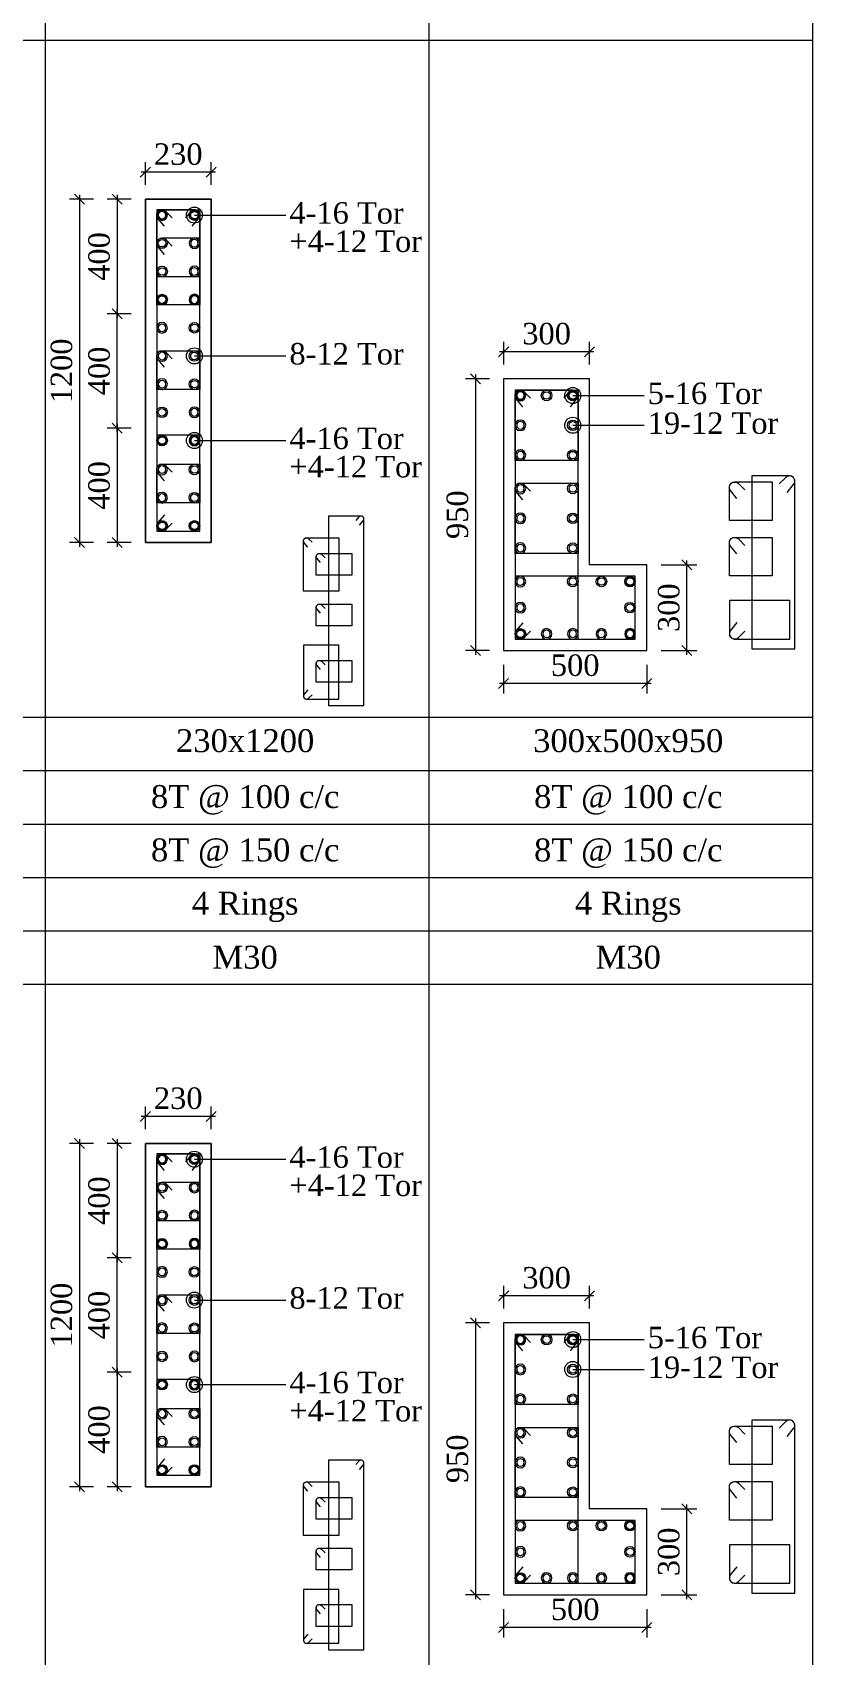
# Model space of a CAD drawing. Header units: metres. Extents: x 95882 to 260884, y 3603 to 81317.
# Drawn here: x 195343 to 198069, y 33459 to 39131 of the extents above; entities that cross this region are included whole.
import ezdxf
from ezdxf.enums import TextEntityAlignment as Align

# ---------------------------------------------------------------- set-up
doc = ezdxf.new("R2010")
doc.units = ezdxf.units.M
doc.header["$LTSCALE"] = 0.05
doc.header["$MEASUREMENT"] = 0
doc.header["$PDMODE"] = 34
doc.header["$PDSIZE"] = -2.5
doc.layers.get('0').update_dxf_attribs({"linetype": 'CONTINUOUS', "lineweight": 0})
doc.layers.get('DEFPOINTS').update_dxf_attribs({"linetype": 'CONTINUOUS'})
for name, color, linetype, lineweight in [('S-DIM-R', 7, 'CONTINUOUS', 9), ('S-SECTION', 5, 'CONTINUOUS', 5), ('S-SECTION MARK', 124, 'CONTINUOUS', 0), ('S-SHEET', 251, 'CONTINUOUS', 0), ('S-STEEL COL_DIA', 1, 'CONTINUOUS', 9), ('S-STEEL RING', 1, 'CONTINUOUS', 9), ('S-TEXT', 7, 'CONTINUOUS', 0), ('S-TEXT COL SIZE', 7, 'CONTINUOUS', 15), ('S-TEXT MIX', 1, 'CONTINUOUS', 15), ('S-TEXT RINGS', 7, 'CONTINUOUS', 15)]:
    doc.layers.add(name, color=color, linetype=linetype, lineweight=lineweight)
doc.styles.add('AAPL-ADRESS tahoma', font='tahoma.ttf')
doc.styles.add('S-ROMANS', font='times.ttf')
doc.styles.get("Standard").update_dxf_attribs({"font": 'times.ttf'})
doc.styles.add('TEXT', font='times.ttf')
doc.dimstyles.new('75mm', dxfattribs={"dimscale": 140, "dimtxt": 1, "dimasz": 0.35, "dimexe": 0.5, "dimexo": 1, "dimgap": 0.01, "dimtad": 0, "dimdec": 0, "dimzin": 12, "dimdsep": 46, "dimtxsty": 'AAPL-ADRESS tahoma', "dimblk": 'OBLIQUE', "dimcen": 0.35, "dimdle": 0.01, "dimse1": 1, "dimse2": 1, "dimclrd": 256, "dimclre": 256, "dimclrt": 256, "dimadec": 0, "dimazin": 3, "dimtfac": 1, "dimtdec": 0, "dimtmove": 1, "dimatfit": 3, "dimldrblk": 'DOTSMALL', "dimfxl": 1, "dimtolj": 1, "dimtzin": 0, "dimarcsym": 1})
doc.dimstyles.new('S_DIM', dxfattribs={"dimtxt": 75, "dimasz": 35, "dimexe": 35, "dimexo": 50, "dimgap": 25, "dimtad": 1, "dimdec": 0, "dimzin": 0, "dimdsep": 46, "dimtxsty": 'Standard', "dimblk": 'OBLIQUE', "dimcen": 0.09, "dimdle": 15, "dimclrd": 256, "dimclre": 256, "dimclrt": 256, "dimadec": 0, "dimazin": 0, "dimtfac": 1, "dimtdec": 0, "dimtofl": 0, "dimtmove": 0, "dimatfit": 3, "dimfxl": 1, "dimtolj": 1, "dimtzin": 0, "dimlwd": -1, "dimlwe": -1, "dimarcsym": 0})

# ---------------------------------------------------------------- blocks, each defined once
blk = doc.blocks.new('_Oblique')
at = {"color": 0, "linetype": 'ByBlock', "lineweight": -2}
blk.add_line((-0.5, -0.5), (0.5, 0.5), dxfattribs=at)
blk = doc.blocks.new('*D626')
at = {"layer": 'DEFPOINTS', "color": 0, "transparency": 16777216}
for p in [(196989.4, 34621.6, -0.1), (196891.1, 33671.6), (196989.4, 33671.6, -0.1)]:
    blk.add_point(p, dxfattribs=at)
at = {"layer": 'S-DIM-R', "transparency": 16777216}
for p, q in [((196939.4, 34621.6), (196856.1, 34621.6)), ((196891.1, 34636.6), (196891.1, 33656.6)), ((196939.4, 33671.6), (196856.1, 33671.6))]:
    blk.add_line(p, q, dxfattribs=at)
at = {"layer": 'S-DIM-R', "transparency": 16777216, "xscale": 35, "yscale": 35, "zscale": 35}
for p, rotation in [((196891.1, 34621.6), 90), ((196891.1, 33671.6), 270)]:
    blk.add_blockref('_Oblique', p, dxfattribs=dict(at, rotation=rotation))
at = {"layer": 'S-DIM-R', "transparency": 16777216, "insert": (196827.9, 34146.6), "char_height": 75, "attachment_point": 5, "rotation": 90}
blk.add_mtext('\\A1;950', dxfattribs=at)
blk = doc.blocks.new('*D627')
at = {"layer": 'DEFPOINTS', "color": 0, "transparency": 16777216}
for p in [(196989.4, 34715.8), (196989.4, 34621.6, 0), (197289.4, 34621.6, 0)]:
    blk.add_point(p, dxfattribs=at)
at = {"layer": 'S-DIM-R', "transparency": 16777216}
for p, q in [((197304.4, 34715.8), (196974.4, 34715.8)), ((196989.4, 34671.6), (196989.4, 34750.8)), ((197289.4, 34671.6), (197289.4, 34750.8))]:
    blk.add_line(p, q, dxfattribs=at)
at = {"layer": 'S-DIM-R', "transparency": 16777216, "xscale": 35, "yscale": 35, "zscale": 35, "rotation": 180}
blk.add_blockref('_Oblique', (196989.4, 34715.8), dxfattribs=at)
at = {"layer": 'S-DIM-R', "transparency": 16777216, "xscale": 35, "yscale": 35, "zscale": 35}
blk.add_blockref('_Oblique', (197289.4, 34715.8), dxfattribs=at)
at = {"layer": 'S-DIM-R', "transparency": 16777216, "insert": (197139.4, 34778.9), "char_height": 75, "attachment_point": 5}
blk.add_mtext('\\A1;300', dxfattribs=at)
blk = doc.blocks.new('*U5')
at = {"layer": 'S-STEEL COL_DIA'}
h = blk.add_hatch(color=256, dxfattribs=at)
h.dxf.hatch_style = 1
h.paths.add_polyline_path([(-18.5, 0, 1), (18.5, 0, 1)])
h.paths.add_polyline_path([(13, 0, -1), (-13, 0, -1)], flags=16)
at = {"layer": 'S-STEEL COL_DIA', "lineweight": 5}
for radius in [18.5, 13]:
    blk.add_circle((0, 0), radius, dxfattribs=at)
blk = doc.blocks.new('*U7')
at = {"layer": 'S-STEEL COL_DIA', "lineweight": 5}
for radius in [18.5, 13, 13]:
    blk.add_circle((0, 0), radius, dxfattribs=at)
blk = doc.blocks.new('*D647')
at = {"layer": 'DEFPOINTS', "color": 0, "transparency": 16777216}
for p in [(195737.4, 34449, -0.1), (195639.1, 34049), (195737.4, 34049, -0.1)]:
    blk.add_point(p, dxfattribs=at)
at = {"layer": 'S-DIM-R', "transparency": 16777216}
for p, q in [((195687.4, 34449), (195604.1, 34449)), ((195639.1, 34464), (195639.1, 34034)), ((195687.4, 34049), (195604.1, 34049))]:
    blk.add_line(p, q, dxfattribs=at)
at = {"layer": 'S-DIM-R', "transparency": 16777216, "xscale": 35, "yscale": 35, "zscale": 35}
for p, rotation in [((195639.1, 34449), 90), ((195639.1, 34049), 270)]:
    blk.add_blockref('_Oblique', p, dxfattribs=dict(at, rotation=rotation))
at = {"layer": 'S-DIM-R', "transparency": 16777216, "insert": (195576, 34249), "char_height": 75, "attachment_point": 5, "rotation": 90}
blk.add_mtext('\\A1;400', dxfattribs=at)
blk = doc.blocks.new('*D648')
at = {"layer": 'DEFPOINTS', "color": 0, "transparency": 16777216}
for p in [(195737.4, 35343.2), (195737.4, 35249, 0), (195967.4, 35249, 0)]:
    blk.add_point(p, dxfattribs=at)
at = {"layer": 'S-DIM-R', "transparency": 16777216}
for p, q in [((195982.4, 35343.2), (195722.4, 35343.2)), ((195737.4, 35299), (195737.4, 35378.2)), ((195967.4, 35299), (195967.4, 35378.2))]:
    blk.add_line(p, q, dxfattribs=at)
at = {"layer": 'S-DIM-R', "transparency": 16777216, "xscale": 35, "yscale": 35, "zscale": 35, "rotation": 180}
blk.add_blockref('_Oblique', (195737.4, 35343.2), dxfattribs=at)
at = {"layer": 'S-DIM-R', "transparency": 16777216, "xscale": 35, "yscale": 35, "zscale": 35}
blk.add_blockref('_Oblique', (195967.4, 35343.2), dxfattribs=at)
at = {"layer": 'S-DIM-R', "transparency": 16777216, "insert": (195852.4, 35406.4), "char_height": 75, "attachment_point": 5}
blk.add_mtext('\\A1;230', dxfattribs=at)
blk = doc.blocks.new('*D649')
at = {"layer": 'DEFPOINTS', "color": 0, "transparency": 16777216}
for p in [(195606.2, 35249, -0.1), (195507.9, 34049), (195606.2, 34049, -0.1)]:
    blk.add_point(p, dxfattribs=at)
at = {"layer": 'S-DIM-R', "transparency": 16777216}
for p, q in [((195556.2, 35249), (195472.9, 35249)), ((195507.9, 35264), (195507.9, 34034)), ((195556.2, 34049), (195472.9, 34049))]:
    blk.add_line(p, q, dxfattribs=at)
at = {"layer": 'S-DIM-R', "transparency": 16777216, "xscale": 35, "yscale": 35, "zscale": 35}
for p, rotation in [((195507.9, 35249), 90), ((195507.9, 34049), 270)]:
    blk.add_blockref('_Oblique', p, dxfattribs=dict(at, rotation=rotation))
at = {"layer": 'S-DIM-R', "transparency": 16777216, "insert": (195444.8, 34649), "char_height": 75, "attachment_point": 5, "rotation": 90}
blk.add_mtext('\\A1;1200', dxfattribs=at)
blk = doc.blocks.new('*D650')
at = {"layer": 'DEFPOINTS', "color": 0, "transparency": 16777216}
for p in [(195639.1, 34849), (195737.4, 34849, -0.1), (195737.4, 34449, -0.1)]:
    blk.add_point(p, dxfattribs=at)
at = {"layer": 'S-DIM-R', "transparency": 16777216}
for p, q in [((195687.4, 34849), (195604.1, 34849)), ((195639.1, 34434), (195639.1, 34864)), ((195687.4, 34449), (195604.1, 34449))]:
    blk.add_line(p, q, dxfattribs=at)
at = {"layer": 'S-DIM-R', "transparency": 16777216, "xscale": 35, "yscale": 35, "zscale": 35}
for p, rotation in [((195639.1, 34849), 90), ((195639.1, 34449), 270)]:
    blk.add_blockref('_Oblique', p, dxfattribs=dict(at, rotation=rotation))
at = {"layer": 'S-DIM-R', "transparency": 16777216, "insert": (195576, 34649), "char_height": 75, "attachment_point": 5, "rotation": 90}
blk.add_mtext('\\A1;400', dxfattribs=at)
blk = doc.blocks.new('*D651')
at = {"layer": 'DEFPOINTS', "color": 0, "transparency": 16777216}
for p in [(195737.4, 35249, -0.1), (195639.1, 34849), (195737.4, 34849, -0.1)]:
    blk.add_point(p, dxfattribs=at)
at = {"layer": 'S-DIM-R', "transparency": 16777216}
for p, q in [((195687.4, 35249), (195604.1, 35249)), ((195639.1, 35264), (195639.1, 34834)), ((195687.4, 34849), (195604.1, 34849))]:
    blk.add_line(p, q, dxfattribs=at)
at = {"layer": 'S-DIM-R', "transparency": 16777216, "xscale": 35, "yscale": 35, "zscale": 35}
for p, rotation in [((195639.1, 35249), 90), ((195639.1, 34849), 270)]:
    blk.add_blockref('_Oblique', p, dxfattribs=dict(at, rotation=rotation))
at = {"layer": 'S-DIM-R', "transparency": 16777216, "insert": (195576, 35049), "char_height": 75, "attachment_point": 5, "rotation": 90}
blk.add_mtext('\\A1;400', dxfattribs=at)
blk = doc.blocks.new('*D652')
at = {"layer": 'DEFPOINTS', "color": 0, "transparency": 16777216}
for p in [(196989.3, 33671.6, 0.1), (197489.3, 33671.6, 0.1), (196989.3, 33557)]:
    blk.add_point(p, dxfattribs=at)
at = {"layer": 'S-DIM-R', "transparency": 16777216}
for p, q in [((196989.3, 33621.6), (196989.3, 33522)), ((197489.3, 33621.6), (197489.3, 33522)), ((197504.3, 33557), (196974.3, 33557))]:
    blk.add_line(p, q, dxfattribs=at)
at = {"layer": 'S-DIM-R', "transparency": 16777216, "xscale": 35, "yscale": 35, "zscale": 35, "rotation": 180}
blk.add_blockref('_Oblique', (196989.3, 33557), dxfattribs=at)
at = {"layer": 'S-DIM-R', "transparency": 16777216, "xscale": 35, "yscale": 35, "zscale": 35}
blk.add_blockref('_Oblique', (197489.3, 33557), dxfattribs=at)
at = {"layer": 'S-DIM-R', "transparency": 16777216, "insert": (197239.3, 33620.1), "char_height": 75, "attachment_point": 5}
blk.add_mtext('\\A1;500', dxfattribs=at)
blk = doc.blocks.new('*D653')
at = {"layer": 'DEFPOINTS', "color": 0, "transparency": 16777216}
for p in [(197489.3, 33971.6, 0.1), (197629.7, 33971.6), (197489.3, 33671.6, 0.1)]:
    blk.add_point(p, dxfattribs=at)
at = {"layer": 'S-DIM-R', "transparency": 16777216}
for p, q in [((197629.7, 33656.6), (197629.7, 33986.6)), ((197539.3, 33971.6), (197664.7, 33971.6)), ((197539.3, 33671.6), (197664.7, 33671.6))]:
    blk.add_line(p, q, dxfattribs=at)
at = {"layer": 'S-DIM-R', "transparency": 16777216, "xscale": 35, "yscale": 35, "zscale": 35}
for p, rotation in [((197629.7, 33971.6), 90), ((197629.7, 33671.6), 270)]:
    blk.add_blockref('_Oblique', p, dxfattribs=dict(at, rotation=rotation))
at = {"layer": 'S-DIM-R', "transparency": 16777216, "insert": (197566.5, 33821.6), "char_height": 75, "attachment_point": 5, "rotation": 90}
blk.add_mtext('\\A1;300', dxfattribs=at)
blk = doc.blocks.new('*D664')
at = {"layer": 'DEFPOINTS', "color": 0, "transparency": 16777216}
for p in [(196989.4, 37921.2, -0.1), (196891.1, 36971.2), (196989.4, 36971.2, -0.1)]:
    blk.add_point(p, dxfattribs=at)
at = {"layer": 'S-DIM-R', "transparency": 16777216}
for p, q in [((196939.4, 37921.2), (196856.1, 37921.2)), ((196891.1, 37936.2), (196891.1, 36956.2)), ((196939.4, 36971.2), (196856.1, 36971.2))]:
    blk.add_line(p, q, dxfattribs=at)
at = {"layer": 'S-DIM-R', "transparency": 16777216, "xscale": 35, "yscale": 35, "zscale": 35}
for p, rotation in [((196891.1, 37921.2), 90), ((196891.1, 36971.2), 270)]:
    blk.add_blockref('_Oblique', p, dxfattribs=dict(at, rotation=rotation))
at = {"layer": 'S-DIM-R', "transparency": 16777216, "insert": (196827.9, 37446.2), "char_height": 75, "attachment_point": 5, "rotation": 90}
blk.add_mtext('\\A1;950', dxfattribs=at)
blk = doc.blocks.new('*D665')
at = {"layer": 'DEFPOINTS', "color": 0, "transparency": 16777216}
for p in [(196989.4, 38015.3), (196989.4, 37921.2, 0), (197289.4, 37921.2, 0)]:
    blk.add_point(p, dxfattribs=at)
at = {"layer": 'S-DIM-R', "transparency": 16777216}
for p, q in [((197304.4, 38015.3), (196974.4, 38015.3)), ((196989.4, 37971.2), (196989.4, 38050.3)), ((197289.4, 37971.2), (197289.4, 38050.3))]:
    blk.add_line(p, q, dxfattribs=at)
at = {"layer": 'S-DIM-R', "transparency": 16777216, "xscale": 35, "yscale": 35, "zscale": 35, "rotation": 180}
blk.add_blockref('_Oblique', (196989.4, 38015.3), dxfattribs=at)
at = {"layer": 'S-DIM-R', "transparency": 16777216, "xscale": 35, "yscale": 35, "zscale": 35}
blk.add_blockref('_Oblique', (197289.4, 38015.3), dxfattribs=at)
at = {"layer": 'S-DIM-R', "transparency": 16777216, "insert": (197139.4, 38078.5), "char_height": 75, "attachment_point": 5}
blk.add_mtext('\\A1;300', dxfattribs=at)
blk = doc.blocks.new('*D685')
at = {"layer": 'DEFPOINTS', "color": 0, "transparency": 16777216}
for p in [(195737.4, 37748.6, -0.1), (195639.1, 37348.6), (195737.4, 37348.6, -0.1)]:
    blk.add_point(p, dxfattribs=at)
at = {"layer": 'S-DIM-R', "transparency": 16777216}
for p, q in [((195687.4, 37748.6), (195604.1, 37748.6)), ((195639.1, 37763.6), (195639.1, 37333.6)), ((195687.4, 37348.6), (195604.1, 37348.6))]:
    blk.add_line(p, q, dxfattribs=at)
at = {"layer": 'S-DIM-R', "transparency": 16777216, "xscale": 35, "yscale": 35, "zscale": 35}
for p, rotation in [((195639.1, 37748.6), 90), ((195639.1, 37348.6), 270)]:
    blk.add_blockref('_Oblique', p, dxfattribs=dict(at, rotation=rotation))
at = {"layer": 'S-DIM-R', "transparency": 16777216, "insert": (195576, 37548.6), "char_height": 75, "attachment_point": 5, "rotation": 90}
blk.add_mtext('\\A1;400', dxfattribs=at)
blk = doc.blocks.new('*D686')
at = {"layer": 'DEFPOINTS', "color": 0, "transparency": 16777216}
for p in [(195737.4, 38642.8), (195737.4, 38548.6, 0), (195967.4, 38548.6, 0)]:
    blk.add_point(p, dxfattribs=at)
at = {"layer": 'S-DIM-R', "transparency": 16777216}
for p, q in [((195982.4, 38642.8), (195722.4, 38642.8)), ((195737.4, 38598.6), (195737.4, 38677.8)), ((195967.4, 38598.6), (195967.4, 38677.8))]:
    blk.add_line(p, q, dxfattribs=at)
at = {"layer": 'S-DIM-R', "transparency": 16777216, "xscale": 35, "yscale": 35, "zscale": 35, "rotation": 180}
blk.add_blockref('_Oblique', (195737.4, 38642.8), dxfattribs=at)
at = {"layer": 'S-DIM-R', "transparency": 16777216, "xscale": 35, "yscale": 35, "zscale": 35}
blk.add_blockref('_Oblique', (195967.4, 38642.8), dxfattribs=at)
at = {"layer": 'S-DIM-R', "transparency": 16777216, "insert": (195852.4, 38705.9), "char_height": 75, "attachment_point": 5}
blk.add_mtext('\\A1;230', dxfattribs=at)
blk = doc.blocks.new('*D687')
at = {"layer": 'DEFPOINTS', "color": 0, "transparency": 16777216}
for p in [(195606.2, 38548.6, -0.1), (195507.9, 37348.6), (195606.2, 37348.6, -0.1)]:
    blk.add_point(p, dxfattribs=at)
at = {"layer": 'S-DIM-R', "transparency": 16777216}
for p, q in [((195556.2, 38548.6), (195472.9, 38548.6)), ((195507.9, 38563.6), (195507.9, 37333.6)), ((195556.2, 37348.6), (195472.9, 37348.6))]:
    blk.add_line(p, q, dxfattribs=at)
at = {"layer": 'S-DIM-R', "transparency": 16777216, "xscale": 35, "yscale": 35, "zscale": 35}
for p, rotation in [((195507.9, 38548.6), 90), ((195507.9, 37348.6), 270)]:
    blk.add_blockref('_Oblique', p, dxfattribs=dict(at, rotation=rotation))
at = {"layer": 'S-DIM-R', "transparency": 16777216, "insert": (195444.8, 37948.6), "char_height": 75, "attachment_point": 5, "rotation": 90}
blk.add_mtext('\\A1;1200', dxfattribs=at)
blk = doc.blocks.new('*D688')
at = {"layer": 'DEFPOINTS', "color": 0, "transparency": 16777216}
for p in [(195639.1, 38148.6), (195737.4, 38148.6, -0.1), (195737.4, 37748.6, -0.1)]:
    blk.add_point(p, dxfattribs=at)
at = {"layer": 'S-DIM-R', "transparency": 16777216}
for p, q in [((195687.4, 38148.6), (195604.1, 38148.6)), ((195639.1, 37733.6), (195639.1, 38163.6)), ((195687.4, 37748.6), (195604.1, 37748.6))]:
    blk.add_line(p, q, dxfattribs=at)
at = {"layer": 'S-DIM-R', "transparency": 16777216, "xscale": 35, "yscale": 35, "zscale": 35}
for p, rotation in [((195639.1, 38148.6), 90), ((195639.1, 37748.6), 270)]:
    blk.add_blockref('_Oblique', p, dxfattribs=dict(at, rotation=rotation))
at = {"layer": 'S-DIM-R', "transparency": 16777216, "insert": (195576, 37948.6), "char_height": 75, "attachment_point": 5, "rotation": 90}
blk.add_mtext('\\A1;400', dxfattribs=at)
blk = doc.blocks.new('*D689')
at = {"layer": 'DEFPOINTS', "color": 0, "transparency": 16777216}
for p in [(195737.4, 38548.6, -0.1), (195639.1, 38148.6), (195737.4, 38148.6, -0.1)]:
    blk.add_point(p, dxfattribs=at)
at = {"layer": 'S-DIM-R', "transparency": 16777216}
for p, q in [((195687.4, 38548.6), (195604.1, 38548.6)), ((195639.1, 38563.6), (195639.1, 38133.6)), ((195687.4, 38148.6), (195604.1, 38148.6))]:
    blk.add_line(p, q, dxfattribs=at)
at = {"layer": 'S-DIM-R', "transparency": 16777216, "xscale": 35, "yscale": 35, "zscale": 35}
for p, rotation in [((195639.1, 38548.6), 90), ((195639.1, 38148.6), 270)]:
    blk.add_blockref('_Oblique', p, dxfattribs=dict(at, rotation=rotation))
at = {"layer": 'S-DIM-R', "transparency": 16777216, "insert": (195576, 38348.6), "char_height": 75, "attachment_point": 5, "rotation": 90}
blk.add_mtext('\\A1;400', dxfattribs=at)
blk = doc.blocks.new('*D690')
at = {"layer": 'DEFPOINTS', "color": 0, "transparency": 16777216}
for p in [(196989.3, 36971.2, 0.1), (197489.3, 36971.2, 0.1), (196989.3, 36856.5)]:
    blk.add_point(p, dxfattribs=at)
at = {"layer": 'S-DIM-R', "transparency": 16777216}
for p, q in [((196989.3, 36921.2), (196989.3, 36821.5)), ((197489.3, 36921.2), (197489.3, 36821.5)), ((197504.3, 36856.5), (196974.3, 36856.5))]:
    blk.add_line(p, q, dxfattribs=at)
at = {"layer": 'S-DIM-R', "transparency": 16777216, "xscale": 35, "yscale": 35, "zscale": 35, "rotation": 180}
blk.add_blockref('_Oblique', (196989.3, 36856.5), dxfattribs=at)
at = {"layer": 'S-DIM-R', "transparency": 16777216, "xscale": 35, "yscale": 35, "zscale": 35}
blk.add_blockref('_Oblique', (197489.3, 36856.5), dxfattribs=at)
at = {"layer": 'S-DIM-R', "transparency": 16777216, "insert": (197239.3, 36919.7), "char_height": 75, "attachment_point": 5}
blk.add_mtext('\\A1;500', dxfattribs=at)
blk = doc.blocks.new('*D691')
at = {"layer": 'DEFPOINTS', "color": 0, "transparency": 16777216}
for p in [(197489.3, 37271.2, 0.1), (197629.7, 37271.2), (197489.3, 36971.2, 0.1)]:
    blk.add_point(p, dxfattribs=at)
at = {"layer": 'S-DIM-R', "transparency": 16777216}
for p, q in [((197539.3, 37271.2), (197664.7, 37271.2)), ((197629.7, 36956.2), (197629.7, 37286.2)), ((197539.3, 36971.2), (197664.7, 36971.2))]:
    blk.add_line(p, q, dxfattribs=at)
at = {"layer": 'S-DIM-R', "transparency": 16777216, "xscale": 35, "yscale": 35, "zscale": 35}
for p, rotation in [((197629.7, 37271.2), 90), ((197629.7, 36971.2), 270)]:
    blk.add_blockref('_Oblique', p, dxfattribs=dict(at, rotation=rotation))
at = {"layer": 'S-DIM-R', "transparency": 16777216, "insert": (197566.5, 37121.2), "char_height": 75, "attachment_point": 5, "rotation": 90}
blk.add_mtext('\\A1;300', dxfattribs=at)

msp = doc.modelspace()

# ---------------------------------------------------------------- linework, layer by layer
at = {"layer": 'S-SECTION'}
for points, elevation in [([(195737.4, 37348.6), (195967.4, 37348.6), (195967.4, 38548.6), (195737.4, 38548.6)], 0.2), ([(195967.4, 37348.6), (195737.4, 37348.6), (195737.4, 38548.6), (195967.4, 38548.6)], 0.2), ([(197289.3, 37921.2), (196989.3, 37921.2), (196989.3, 36971.2), (197489.3, 36971.2), (197489.3, 37271.2), (197289.3, 37271.2)], 0.1), ([(195737.4, 34049), (195967.4, 34049), (195967.4, 35249), (195737.4, 35249)], 0.2), ([(195967.4, 34049), (195737.4, 34049), (195737.4, 35249), (195967.4, 35249)], 0.2), ([(197289.3, 34621.6), (196989.3, 34621.6), (196989.3, 33671.6), (197489.3, 33671.6), (197489.3, 33971.6), (197289.3, 33971.6)], 0.1)]:
    msp.add_lwpolyline(points, close=True, dxfattribs=dict(at, elevation=elevation))
at = {"layer": 'S-SHEET'}
for p, q in [((195387.3, 49003.5, 0.4), (195387.3, 9408.8, 0.3)), ((195387.3, 49003.5, 0.4), (195387.3, 9408.8, 0.3)), ((195387.3, 49003.5, 0.4), (195387.3, 9408.8, 0.3)), ((195387.3, 49003.5, 0.4), (195387.3, 9408.8, 0.3)), ((195387.3, 49003.5, 0.5), (195387.3, 9408.8, 0.4)), ((195387.3, 49003.5, 0.5), (195387.3, 9408.8, 0.4)), ((195387.3, 49003.5, 0.5), (195387.3, 9408.8, 0.4)), ((195387.3, 49003.5, 0.5), (195387.3, 9408.8, 0.4)), ((195387.3, 49003.5, 0.5), (195387.3, 9408.8, 0.4)), ((195387.3, 49003.5, 0.5), (195387.3, 9408.8, 0.4)), ((195387.3, 49003.5, 0.5), (195387.3, 9408.8, 0.4)), ((195387.3, 49003.5, 0.5), (195387.3, 9408.8, 0.4)), ((195387.3, 49003.5, 0.5), (195387.3, 9408.8, 0.4)), ((195387.3, 49003.5, 0.5), (195387.3, 9408.8, 0.4)), ((195387.3, 49003.5, 0.5), (195387.3, 9408.8, 0.4)), ((196727.9, 49003.5, 0), (196727.9, 8286.5, -0.1)), ((177084.5, 39104.8, 0), (198068.5, 39104.8, -0.1)), ((177084.5, 36738.3, 0), (198068.5, 36738.3, -0.1)), ((177084.5, 36552.2, 0), (198068.5, 36552.2, -0.1)), ((177084.5, 36552.2, 0), (198068.5, 36552.2, -0.1)), ((177084.5, 36365.1, 0), (198068.5, 36365.1, -0.1)), ((177691.8, 36178.5, 0), (198068.5, 36178.5, -0.1)), ((177084.5, 35991.9, 0), (198068.5, 35991.9, -0.1)), ((177084.5, 35805.2, 0), (198068.5, 35805.2, -0.1))]:
    msp.add_line(p, q, dxfattribs=at)
at = {"layer": 'S-SHEET', "color": 0}
msp.add_line((198068.5, 49003.5, 0), (198068.5, 8286.5, -0.1), dxfattribs=at)
at = {"layer": 'S-STEEL RING'}
for points, elevation in [([(195900.7, 38454.2), (195923.2, 38481.5, 0.633211), (195908.9, 38511.7), (195777.4, 38511.7), (195777.4, 37388.6), (195927.4, 37388.6), (195927.4, 38493.2, 0.666768), (195895.9, 38506.3), (195878.1, 38483.7)], 0.2), ([(197222.7, 37823.7), (197245.2, 37851, 0.633211), (197230.9, 37881.2), (197029.4, 37881.2), (197029.4, 37011.2), (197249.4, 37011.2), (197249.4, 37862.7, 0.666768), (197217.9, 37875.8), (197200.1, 37853.2)], 0.1), ([(197979.9, 37524.3), (198002.4, 37551.7, 0.633211), (197988.1, 37581.8), (197856.6, 37581.8), (197856.6, 36977.1), (198006.6, 36977.1), (198006.6, 37563.4, 0.666768), (197975.1, 37576.5), (197952.3, 37553.8)], 0.2), ([(197979.9, 37524.3), (198002.4, 37551.7, 0.633211), (197988.1, 37581.8), (197856.6, 37581.8), (197856.6, 36977.1), (198006.6, 36977.1), (198006.6, 37563.4, 0.666768), (197975.1, 37576.5), (197952.3, 37553.8)], 0.2), ([(196485.9, 37409.2), (196498.5, 37424.6, 0.633211), (196490.5, 37441.6), (196377.1, 37441.6), (196377.1, 36779.1), (196500.9, 36779.1), (196500.9, 37431.2, 0.666768), (196483.2, 37438.6), (196473.2, 37425.8)], 0.1), ([(196485.9, 37409.2), (196498.5, 37424.6, 0.633211), (196490.5, 37441.6), (196377.1, 37441.6), (196377.1, 36779.1), (196500.9, 36779.1), (196500.9, 37431.2, 0.666768), (196483.2, 37438.6), (196473.2, 37425.8)], 0.1), ([(195900.7, 35154.6), (195923.2, 35182, 0.633211), (195908.9, 35212.1), (195777.4, 35212.1), (195777.4, 34089), (195927.4, 34089), (195927.4, 35193.7, 0.666768), (195895.9, 35206.8), (195878.1, 35184.1)], 0.2), ([(197222.7, 34524.1), (197245.2, 34551.5, 0.633211), (197230.9, 34581.6), (197029.4, 34581.6), (197029.4, 33711.6), (197249.4, 33711.6), (197249.4, 34563.2, 0.666768), (197217.9, 34576.3), (197200.1, 34553.6)], 0.1), ([(197979.9, 34224.7), (198002.4, 34252.1, 0.633211), (197988.1, 34282.3), (197856.6, 34282.3), (197856.6, 33677.5), (198006.6, 33677.5), (198006.6, 34263.8, 0.666768), (197975.1, 34276.9), (197952.3, 34254.3)], 0.2), ([(197979.9, 34224.7), (198002.4, 34252.1, 0.633211), (197988.1, 34282.3), (197856.6, 34282.3), (197856.6, 33677.5), (198006.6, 33677.5), (198006.6, 34263.8, 0.666768), (197975.1, 34276.9), (197952.3, 34254.3)], 0.2), ([(196485.9, 34109.7), (196498.5, 34125, 0.633211), (196490.5, 34142), (196377.1, 34142), (196377.1, 33479.6), (196500.9, 33479.6), (196500.9, 34131.6, 0.666768), (196483.2, 34139), (196473.2, 34126.3)], 0.1), ([(196485.9, 34109.7), (196498.5, 34125, 0.633211), (196490.5, 34142), (196377.1, 34142), (196377.1, 33479.6), (196500.9, 33479.6), (196500.9, 34131.6, 0.666768), (196483.2, 34139), (196473.2, 34126.3)], 0.1)]:
    msp.add_lwpolyline(points, format="xyb", dxfattribs=dict(at, elevation=elevation))
at = {"layer": 'S-STEEL RING', "color": 4}
for points, elevation in [([(195804, 38454.2), (195781.6, 38481.5, -0.633211), (195795.8, 38511.7), (195927.4, 38511.7), (195927.4, 38179.4), (195777.4, 38179.4), (195777.4, 38493.2, -0.666768), (195808.8, 38506.3), (195831.6, 38483.7)], 0.2), ([(195804, 37446.1), (195781.6, 37418.8, 0.633211), (195795.8, 37388.6), (195927.4, 37388.6), (195927.4, 37724), (195777.4, 37724), (195777.4, 37407, 0.666768), (195808.8, 37393.9), (195831.6, 37416.6)], 0.2), ([(196305.1, 37332.9), (196292.5, 37348.3, -0.633211), (196300.5, 37365.3), (196413.9, 37365.3), (196413.9, 37178.4), (196290.1, 37178.4), (196290.1, 37354.9, -0.666768), (196307.8, 37362.3), (196320.7, 37349.6)], 0.1), ([(196305.1, 36833.8), (196292.5, 36818.4, 0.633211), (196300.5, 36801.5), (196413.9, 36801.5), (196413.9, 36990.1), (196290.1, 36990.1), (196290.1, 36811.8, 0.666768), (196307.8, 36804.5), (196320.7, 36817.2)], 0.1), ([(195804, 35154.6), (195781.6, 35182, -0.633211), (195795.8, 35212.1), (195927.4, 35212.1), (195927.4, 34879.8), (195777.4, 34879.8), (195777.4, 35193.7, -0.666768), (195808.8, 35206.8), (195831.6, 35184.1)], 0.2), ([(195804, 34146.6), (195781.6, 34119.2, 0.633211), (195795.8, 34089), (195927.4, 34089), (195927.4, 34424.4), (195777.4, 34424.4), (195777.4, 34107.5, 0.666768), (195808.8, 34094.4), (195831.6, 34117)], 0.2), ([(196305.1, 34033.4), (196292.5, 34048.8, -0.633211), (196300.5, 34065.7), (196413.9, 34065.7), (196413.9, 33878.8), (196290.1, 33878.8), (196290.1, 34055.4, -0.666768), (196307.8, 34062.7), (196320.7, 34050)], 0.1), ([(196305.1, 33534.2), (196292.5, 33518.9, 0.633211), (196300.5, 33501.9), (196413.9, 33501.9), (196413.9, 33690.5), (196290.1, 33690.5), (196290.1, 33512.3, 0.666768), (196307.8, 33504.9), (196320.7, 33517.6)], 0.1)]:
    msp.add_lwpolyline(points, format="xyb", dxfattribs=dict(at, elevation=elevation))
at = {"layer": 'S-STEEL RING', "color": 3}
for points, elevation in [([(195804, 38355.7), (195781.6, 38383, -0.633211), (195795.8, 38413.2), (195927.4, 38413.2), (195927.4, 38277.8), (195777.4, 38277.8), (195777.4, 38394.8, -0.666768), (195808.8, 38407.9), (195831.6, 38385.2)], 0.2), ([(195804, 37961.8), (195781.6, 37989.2, -0.633211), (195795.8, 38019.4), (195927.4, 38019.4), (195927.4, 37884), (195777.4, 37884), (195777.4, 38000.9, -0.666768), (195808.8, 38014), (195831.6, 37991.4)], 0.2), ([(197056, 37823.7), (197033.5, 37851, -0.633211), (197047.8, 37881.2), (197249.4, 37881.2), (197249.4, 37635.8), (197029.4, 37635.8), (197029.4, 37862.7, -0.666768), (197060.8, 37875.8), (197083.6, 37853.2)], 0.1), ([(195804, 37564.9), (195781.6, 37592.3, -0.633211), (195795.8, 37622.4), (195927.4, 37622.4), (195927.4, 37487.1), (195777.4, 37487.1), (195777.4, 37604, -0.666768), (195808.8, 37617.1), (195831.6, 37594.4)], 0.2), ([(197056, 37498.5), (197033.5, 37525.9, -0.633211), (197047.8, 37556.1), (197249.4, 37556.1), (197249.4, 37310.7), (197029.4, 37310.7), (197029.4, 37537.6, -0.666768), (197060.8, 37550.7), (197083.6, 37528.1)], 0.1), ([(197804.5, 37503), (197782.1, 37530.3, -0.633211), (197796.3, 37560.5), (197927.9, 37560.5), (197927.9, 37426), (197777.9, 37426), (197777.9, 37542, -0.666768), (197809.3, 37555.1), (197832.2, 37532.5)], 0.2), ([(197804.5, 37309.2), (197782.1, 37336.6, -0.633211), (197796.3, 37366.7), (197927.9, 37366.7), (197927.9, 37232.2), (197777.9, 37232.2), (197777.9, 37348.3, -0.666768), (197809.3, 37361.4), (197832.2, 37338.7)], 0.2), ([(196349.7, 37278.6), (196337.1, 37294, -0.633211), (196345.1, 37311), (196458.5, 37311), (196458.5, 37234.9), (196334.7, 37234.9), (196334.7, 37300.6, -0.666768), (196352.4, 37308), (196365.3, 37295.3)], 0.1), ([(197056, 37068.7), (197033.5, 37041.3, 0.633211), (197047.8, 37011.2), (197449.3, 37011.2), (197449.3, 37231.2), (197029.4, 37231.2), (197029.4, 37029.6, 0.666768), (197060.8, 37016.5), (197083.6, 37039.2)], 0.1), ([(196349.7, 37101.6), (196337.1, 37117, -0.633211), (196345.1, 37133.9), (196458.5, 37133.9), (196458.5, 37057.8), (196334.7, 37057.8), (196334.7, 37123.5, -0.666768), (196352.4, 37130.9), (196365.3, 37118.2)], 0.1), ([(197804.5, 37069.2), (197782.1, 37041.8, 0.633211), (197796.3, 37011.7), (197989.8, 37011.7), (197989.8, 37146.2), (197777.9, 37146.2), (197777.9, 37030.1, 0.666768), (197809.3, 37017), (197832.2, 37039.7)], 0.2), ([(196349.7, 36904.6), (196337.1, 36920, -0.633211), (196345.1, 36936.9), (196458.5, 36936.9), (196458.5, 36860.8), (196334.7, 36860.8), (196334.7, 36926.6, -0.666768), (196352.4, 36933.9), (196365.3, 36921.2)], 0.1), ([(195804, 35056.1), (195781.6, 35083.5, -0.633211), (195795.8, 35113.6), (195927.4, 35113.6), (195927.4, 34978.3), (195777.4, 34978.3), (195777.4, 35095.2, -0.666768), (195808.8, 35108.3), (195831.6, 35085.6)], 0.2), ([(195804, 34662.3), (195781.6, 34689.6, -0.633211), (195795.8, 34719.8), (195927.4, 34719.8), (195927.4, 34584.4), (195777.4, 34584.4), (195777.4, 34701.3, -0.666768), (195808.8, 34714.4), (195831.6, 34691.8)], 0.2), ([(197056, 34524.1), (197033.5, 34551.5, -0.633211), (197047.8, 34581.6), (197249.4, 34581.6), (197249.4, 34336.2), (197029.4, 34336.2), (197029.4, 34563.2, -0.666768), (197060.8, 34576.3), (197083.6, 34553.6)], 0.1), ([(195804, 34265.3), (195781.6, 34292.7, -0.633211), (195795.8, 34322.9), (195927.4, 34322.9), (195927.4, 34187.5), (195777.4, 34187.5), (195777.4, 34304.4, -0.666768), (195808.8, 34317.5), (195831.6, 34294.9)], 0.2), ([(197056, 34199), (197033.5, 34226.3, -0.633211), (197047.8, 34256.5), (197249.4, 34256.5), (197249.4, 34011.1), (197029.4, 34011.1), (197029.4, 34238, -0.666768), (197060.8, 34251.1), (197083.6, 34228.5)], 0.1), ([(197804.5, 34203.4), (197782.1, 34230.8, -0.633211), (197796.3, 34260.9), (197927.9, 34260.9), (197927.9, 34126.4), (197777.9, 34126.4), (197777.9, 34242.5, -0.666768), (197809.3, 34255.6), (197832.2, 34232.9)], 0.2), ([(197804.5, 34009.6), (197782.1, 34037, -0.633211), (197796.3, 34067.2), (197927.9, 34067.2), (197927.9, 33932.7), (197777.9, 33932.7), (197777.9, 34048.7, -0.666768), (197809.3, 34061.8), (197832.2, 34039.2)], 0.2), ([(196349.7, 33979.1), (196337.1, 33994.5, -0.633211), (196345.1, 34011.4), (196458.5, 34011.4), (196458.5, 33935.3), (196334.7, 33935.3), (196334.7, 34001.1, -0.666768), (196352.4, 34008.4), (196365.3, 33995.7)], 0.1), ([(197056, 33769.1), (197033.5, 33741.8, 0.633211), (197047.8, 33711.6), (197449.3, 33711.6), (197449.3, 33931.6), (197029.4, 33931.6), (197029.4, 33730.1, 0.666768), (197060.8, 33717), (197083.6, 33739.6)], 0.1), ([(196349.7, 33802), (196337.1, 33817.4, -0.633211), (196345.1, 33834.4), (196458.5, 33834.4), (196458.5, 33758.2), (196334.7, 33758.2), (196334.7, 33824, -0.666768), (196352.4, 33831.3), (196365.3, 33818.6)], 0.1), ([(197804.5, 33769.6), (197782.1, 33742.3, 0.633211), (197796.3, 33712.1), (197989.8, 33712.1), (197989.8, 33846.6), (197777.9, 33846.6), (197777.9, 33730.6, 0.666768), (197809.3, 33717.5), (197832.2, 33740.1)], 0.2), ([(196349.7, 33605), (196337.1, 33620.4, -0.633211), (196345.1, 33637.4), (196458.5, 33637.4), (196458.5, 33561.2), (196334.7, 33561.2), (196334.7, 33627, -0.666768), (196352.4, 33634.4), (196365.3, 33621.6)], 0.1)]:
    msp.add_lwpolyline(points, format="xyb", dxfattribs=dict(at, elevation=elevation))

# ---------------------------------------------------------------- block references
at = {"layer": 'S-STEEL COL_DIA', "xscale": -1}
for name, p in [('*U5', (195795.8, 38493.2, 0.2)), ('*U7', (195795.8, 38099.4, 0.2)), ('*U7', (195795.8, 38000.9, 0.2)), ('*U7', (195795.8, 37902.4, 0.2)), ('*U5', (197047.8, 37862.7, 0.1)), ('*U7', (197047.8, 37758.6, 0.1)), ('*U7', (197047.8, 37654.5, 0.1)), ('*U7', (195795.8, 37604, 0.2)), ('*U7', (197047.8, 37537.6, 0.1)), ('*U7', (195795.8, 37505.5, 0.2)), ('*U7', (197047.8, 37433.5, 0.1)), ('*U7', (197047.8, 37329.3, 0.1)), ('*U7', (197047.8, 37212.5, 0.1)), ('*U7', (197047.8, 37121.2, 0.1)), ('*U5', (195795.8, 35193.7, 0.2)), ('*U7', (195795.8, 34799.8, 0.2)), ('*U7', (195795.8, 34701.3, 0.2)), ('*U7', (195795.8, 34602.9, 0.2)), ('*U5', (197047.8, 34563.2, 0.1)), ('*U7', (197047.8, 34459, 0.1)), ('*U7', (195795.8, 34304.4, 0.2)), ('*U7', (197047.8, 34354.9, 0.1)), ('*U7', (195795.8, 34205.9, 0.2)), ('*U7', (197047.8, 34238, 0.1)), ('*U7', (197047.8, 34133.9, 0.1)), ('*U7', (197047.8, 34029.8, 0.1)), ('*U7', (197047.8, 33912.9, 0.1)), ('*U7', (197047.8, 33821.6, 0.1))]:
    msp.add_blockref(name, p, dxfattribs=at)
at = {"layer": 'S-STEEL COL_DIA'}
for name, p in [('*U5', (195908.9, 38493.2, 0.2)), ('*U7', (195908.9, 38099.4, 0.2)), ('*U7', (195908.9, 38000.9, 0.2)), ('*U7', (195908.9, 37902.4, 0.2)), ('*U7', (197139.4, 37862.7, 0.1)), ('*U5', (197230.9, 37862.7, 0.1)), ('*U7', (197230.9, 37758.6, 0.1)), ('*U7', (197230.9, 37654.5, 0.1)), ('*U7', (195908.9, 37604, 0.2)), ('*U7', (197230.9, 37537.6, 0.1)), ('*U7', (195908.9, 37505.5, 0.2)), ('*U7', (197230.9, 37433.5, 0.1)), ('*U5', (195908.9, 37407, 0.2)), ('*U7', (197230.9, 37329.3, 0.1)), ('*U7', (197230.9, 37212.5, 0.1)), ('*U7', (197330.9, 37212.5, 0.1)), ('*U5', (197430.9, 37212.5, 0.2)), ('*U7', (197430.9, 37121.2, 0.1)), ('*U5', (195908.9, 35193.7, 0.2)), ('*U7', (195908.9, 34799.8, 0.2)), ('*U7', (195908.9, 34701.3, 0.2)), ('*U7', (195908.9, 34602.9, 0.2)), ('*U7', (197139.4, 34563.2, 0.1)), ('*U5', (197230.9, 34563.2, 0.1)), ('*U7', (197230.9, 34459, 0.1)), ('*U7', (195908.9, 34304.4, 0.2)), ('*U7', (197230.9, 34354.9, 0.1)), ('*U7', (195908.9, 34205.9, 0.2)), ('*U7', (197230.9, 34238, 0.1)), ('*U7', (197230.9, 34133.9, 0.1)), ('*U5', (195908.9, 34107.5, 0.2)), ('*U7', (197230.9, 34029.8, 0.1)), ('*U7', (197230.9, 33912.9, 0.1)), ('*U7', (197330.9, 33912.9, 0.1)), ('*U5', (197430.9, 33912.9, 0.2)), ('*U7', (197430.9, 33821.6, 0.1))]:
    msp.add_blockref(name, p, dxfattribs=at)
at = {"layer": 'S-STEEL COL_DIA', "rotation": 180}
for name, p in [('*U7', (195795.8, 38394.8, 0.2)), ('*U7', (195795.8, 38296.3, 0.2)), ('*U5', (195795.8, 38197.8, 0.2)), ('*U7', (195795.8, 37804, 0.2)), ('*U5', (195795.8, 37705.5, 0.2)), ('*U5', (195795.8, 37407, 0.2)), ('*U5', (197047.8, 37029.6, 0.1)), ('*U7', (195795.8, 35095.2, 0.2)), ('*U7', (195795.8, 34996.7, 0.2)), ('*U5', (195795.8, 34898.3, 0.2)), ('*U7', (195795.8, 34504.4, 0.2)), ('*U5', (195795.8, 34405.9, 0.2)), ('*U5', (195795.8, 34107.5, 0.2)), ('*U5', (197047.8, 33730.1, 0.1))]:
    msp.add_blockref(name, p, dxfattribs=at)
at = {"layer": 'S-STEEL COL_DIA', "xscale": -1, "rotation": 180}
for name, p in [('*U7', (195908.9, 38394.8, 0.2)), ('*U7', (195908.9, 38296.3, 0.2)), ('*U5', (195908.9, 38197.8, 0.2)), ('*U7', (195908.9, 37804, 0.2)), ('*U5', (195908.9, 37705.5, 0.2)), ('*U7', (197139.4, 37029.6, 0.1)), ('*U7', (197230.9, 37029.6, 0.1)), ('*U7', (197330.9, 37029.6, 0.1)), ('*U5', (197430.9, 37029.6, 0.1)), ('*U7', (195908.9, 35095.2, 0.2)), ('*U7', (195908.9, 34996.7, 0.2)), ('*U5', (195908.9, 34898.3, 0.2)), ('*U7', (195908.9, 34504.4, 0.2)), ('*U5', (195908.9, 34405.9, 0.2)), ('*U7', (197139.4, 33730.1, 0.1)), ('*U7', (197230.9, 33730.1, 0.1)), ('*U7', (197330.9, 33730.1, 0.1)), ('*U5', (197430.9, 33730.1, 0.1))]:
    msp.add_blockref(name, p, dxfattribs=at)

# ---------------------------------------------------------------- texts
at = {"layer": 'S-TEXT', "color": 7, "style": 'TEXT'}
for s, p in [('4-16 Tor ', (196240.8, 38463.3, 0.2)), ('+4-12 Tor ', (196240.8, 38364.4, 0.2)), ('8-12 Tor ', (196240.8, 37971, 0.2)), ('5-16 Tor ', (197492.8, 37832.8, 0.1)), ('19-12 Tor ', (197492.8, 37728.7, 0.1)), ('4-16 Tor ', (196240.8, 37675.6, 0.2)), ('+4-12 Tor ', (196240.8, 37576.7, 0.2)), ('4-16 Tor ', (196240.8, 35163.7, 0.2)), ('+4-12 Tor ', (196240.8, 35064.9, 0.2)), ('8-12 Tor ', (196240.8, 34671.4, 0.2)), ('5-16 Tor ', (197492.8, 34533.2, 0.1)), ('19-12 Tor ', (197492.8, 34429.1, 0.1)), ('4-16 Tor ', (196240.8, 34376, 0.2)), ('+4-12 Tor ', (196240.8, 34277.2, 0.2))]:
    msp.add_text(s, height=75, dxfattribs=at).set_placement(p)
at = {"layer": 'S-TEXT COL SIZE', "color": 5, "style": 'S-ROMANS'}
msp.add_text('230x1200', height=80, dxfattribs=at).set_placement((196086.1, 36656.4, 0.3), align=Align.MIDDLE_CENTER)
at = {"layer": 'S-TEXT COL SIZE', "color": 2, "style": 'S-ROMANS'}
msp.add_text('300x500x950', height=80, dxfattribs=at).set_placement((197424.6, 36656.4, 0.1), align=Align.MIDDLE_CENTER)
at = {"layer": 'S-TEXT MIX', "style": 'S-ROMANS'}
for p in [(196086.1, 35899.8, 0.3), (197424.6, 35899.8, 0.1)]:
    msp.add_text('M30', height=80, dxfattribs=at).set_placement(p, align=Align.MIDDLE_CENTER)
at = {"layer": 'S-TEXT RINGS', "style": 'S-ROMANS'}
for s, p in [('8T @ 100 c/c', (196086.1, 36461, 0.3)), ('8T @ 100 c/c', (197424.6, 36461, 0.1)), ('8T @ 150 c/c', (196086.1, 36274.6, 0.4)), ('8T @ 150 c/c', (197424.6, 36274.6, 0.1)), ('4 Rings', (196086.1, 36088.5, 0.3)), ('4 Rings', (197424.6, 36088.5, 0.1))]:
    msp.add_text(s, height=80, dxfattribs=at).set_placement(p, align=Align.MIDDLE_CENTER)

# ---------------------------------------------------------------- dimensions: what is measured, and where the dimension line sits
at = {"layer": 'S-DIM-R'}
for base, p1, p2, picture, middle in [((195737.4, 38642.8, 0.2), (195967.4, 38548.6, 0.2), (195737.4, 38548.6, 0.2), '*D686', (195852.4, 38705.9, 0.2)), ((196989.4, 38015.3, 0.1), (197289.4, 37921.2, 0.1), (196989.4, 37921.2, 0.1), '*D665', (197139.4, 38078.5, 0.1)), ((196989.3, 36856.5), (197489.3, 36971.2, 0.1), (196989.3, 36971.2, 0.1), '*D690', (197239.3, 36919.7)), ((195737.4, 35343.2, 0.2), (195967.4, 35249, 0.2), (195737.4, 35249, 0.2), '*D648', (195852.4, 35406.4, 0.2)), ((196989.4, 34715.8, 0.1), (197289.4, 34621.6, 0.1), (196989.4, 34621.6, 0.1), '*D627', (197139.4, 34778.9, 0.1)), ((196989.3, 33557), (197489.3, 33671.6, 0.1), (196989.3, 33671.6, 0.1), '*D652', (197239.3, 33620.1))]:
    dim = msp.add_linear_dim(base=base, p1=p1, p2=p2, dimstyle='S_DIM', dxfattribs=at)
    dim.commit()
    dim.dimension.update_dxf_attribs({"geometry": picture, "text_midpoint": middle})
for base, p1, p2, angle, picture, middle in [((195507.9, 37348.6, 0.3), (195606.2, 38548.6, 0.2), (195606.2, 37348.6, 0.2), 90, '*D687', (195444.8, 37948.6, 0.3)), ((195639.1, 38148.6, 0.3), (195737.4, 38548.6, 0.2), (195737.4, 38148.6, 0.2), 90, '*D689', (195576, 38348.6, 0.3)), ((195639.1, 38148.6, 0.3), (195737.4, 37748.6, 0.2), (195737.4, 38148.6, 0.2), 270, '*D688', (195576, 37948.6, 0.3)), ((196891.1, 36971.2, 0.2), (196989.4, 37921.2, 0.1), (196989.4, 36971.2, 0.1), 90, '*D664', (196827.9, 37446.2, 0.2)), ((195639.1, 37348.6, 0.3), (195737.4, 37748.6, 0.2), (195737.4, 37348.6, 0.2), 90, '*D685', (195576, 37548.6, 0.3)), ((197629.7, 37271.2), (197489.3, 36971.2, 0.1), (197489.3, 37271.2, 0.1), 90, '*D691', (197566.5, 37121.2)), ((195507.9, 34049, 0.3), (195606.2, 35249, 0.2), (195606.2, 34049, 0.2), 90, '*D649', (195444.8, 34649, 0.3)), ((195639.1, 34849, 0.3), (195737.4, 35249, 0.2), (195737.4, 34849, 0.2), 90, '*D651', (195576, 35049, 0.3)), ((195639.1, 34849, 0.3), (195737.4, 34449, 0.2), (195737.4, 34849, 0.2), 270, '*D650', (195576, 34649, 0.3)), ((196891.1, 33671.6, 0.2), (196989.4, 34621.6, 0.1), (196989.4, 33671.6, 0.1), 90, '*D626', (196827.9, 34146.6, 0.2)), ((195639.1, 34049, 0.3), (195737.4, 34449, 0.2), (195737.4, 34049, 0.2), 90, '*D647', (195576, 34249, 0.3)), ((197629.7, 33971.6), (197489.3, 33671.6, 0.1), (197489.3, 33971.6, 0.1), 90, '*D653', (197566.5, 33821.6))]:
    dim = msp.add_linear_dim(base=base, p1=p1, p2=p2, angle=angle, dimstyle='S_DIM', dxfattribs=at)
    dim.commit()
    dim.dimension.update_dxf_attribs({"geometry": picture, "text_midpoint": middle})

# ---------------------------------------------------------------- leaders
at = {"layer": 'S-SECTION MARK', "linetype": 'ByBlock'}
for points in [[(195908.9, 38493.2, 0.2), (196228.6, 38493.2, 0.2)], [(195908.9, 38000.9, 0.2), (196228.6, 38000.9, 0.2)], [(197230.9, 37862.7, 0.1), (197480.6, 37862.7, 0.1)], [(197230.9, 37758.6, 0.1), (197480.6, 37758.6, 0.1)], [(195908.9, 37705.5, 0.2), (196228.6, 37705.5, 0.2)], [(195908.9, 35193.7, 0.2), (196228.6, 35193.7, 0.2)], [(195908.9, 34701.3, 0.2), (196228.6, 34701.3, 0.2)], [(197230.9, 34563.2, 0.1), (197480.6, 34563.2, 0.1)], [(195908.9, 34405.9, 0.2), (196228.6, 34405.9, 0.2)], [(197230.9, 34459, 0.1), (197480.6, 34459, 0.1)]]:
    msp.add_leader(points, dimstyle='75mm', override={"dimasz": 0.4, "dimldrblk": 'Origin', "dimfxlon": 1, "dimlwd": 0}, dxfattribs=at)

doc.saveas('drawing.dxf')
